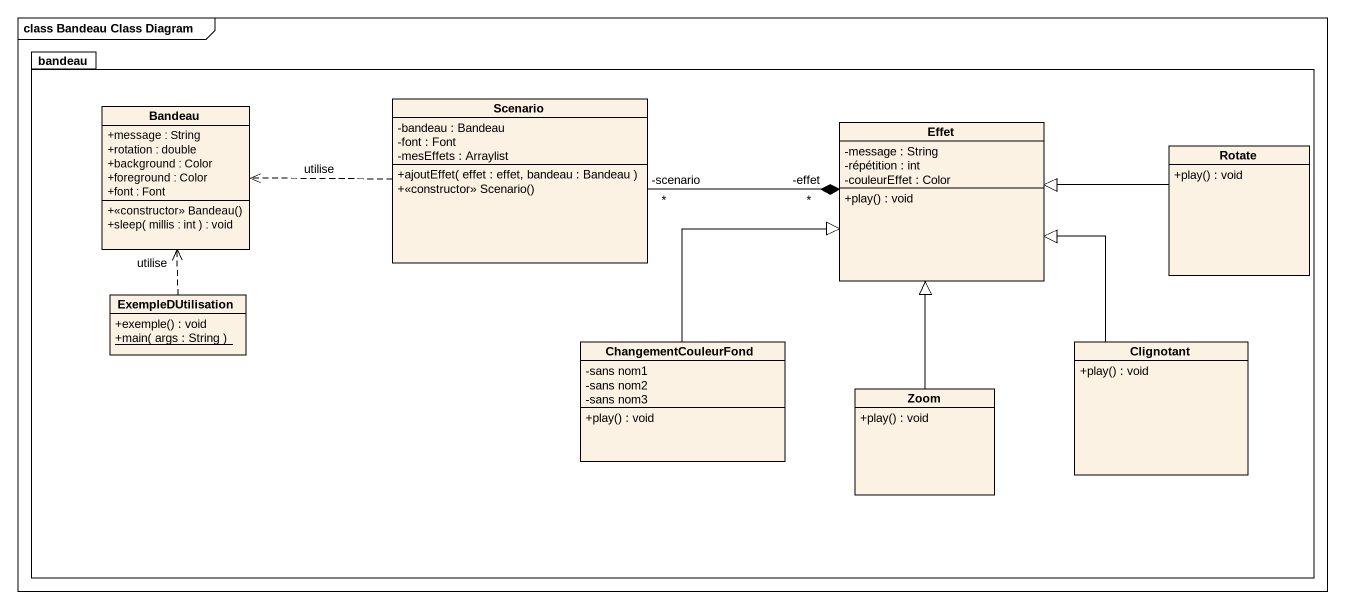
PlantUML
@startuml
mainframe class Bandeau Class Diagram
hide circle
hide empty members
skinparam classAttributeIconSize 0
package bandeau {
  class Bandeau {
    +message : String
    +rotation : double
    +background : Color
    +foreground : Color
    +font : Font
    +<<constructor>> Bandeau()
    +sleep( millis : int ) : void
  }
  class Scenario {
    -bandeau : Bandeau
    -font : Font
    -mesEffets : Arraylist
    +ajoutEffet( effet : effet, bandeau : Bandeau )
    +<<constructor>> Scenario()
  }
  class Effet {
    -message : String
    -répétition : int
    -couleurEffet : Color
    +play() : void
  }
  class Rotate {
    +play() : void
  }
  class ExempleDUtilisation {
    +exemple() : void
    {static} +main( args : String )
  }
  class ChangementCouleurFond {
    -sans nom1
    -sans nom2
    -sans nom3
    +play() : void
  }
  class Clignotant {
    +play() : void
  }
  class Zoom {
    +play() : void
  }
}
Scenario .left.> Bandeau : utilise
Effet "-effet\n*" *-left- "-scenario\n*" Scenario
Rotate -left-|> Effet
ExempleDUtilisation .up.> Bandeau : utilise
ChangementCouleurFond -up-|> Effet
Clignotant -up-|> Effet
Zoom -up-|> Effet
@enduml
